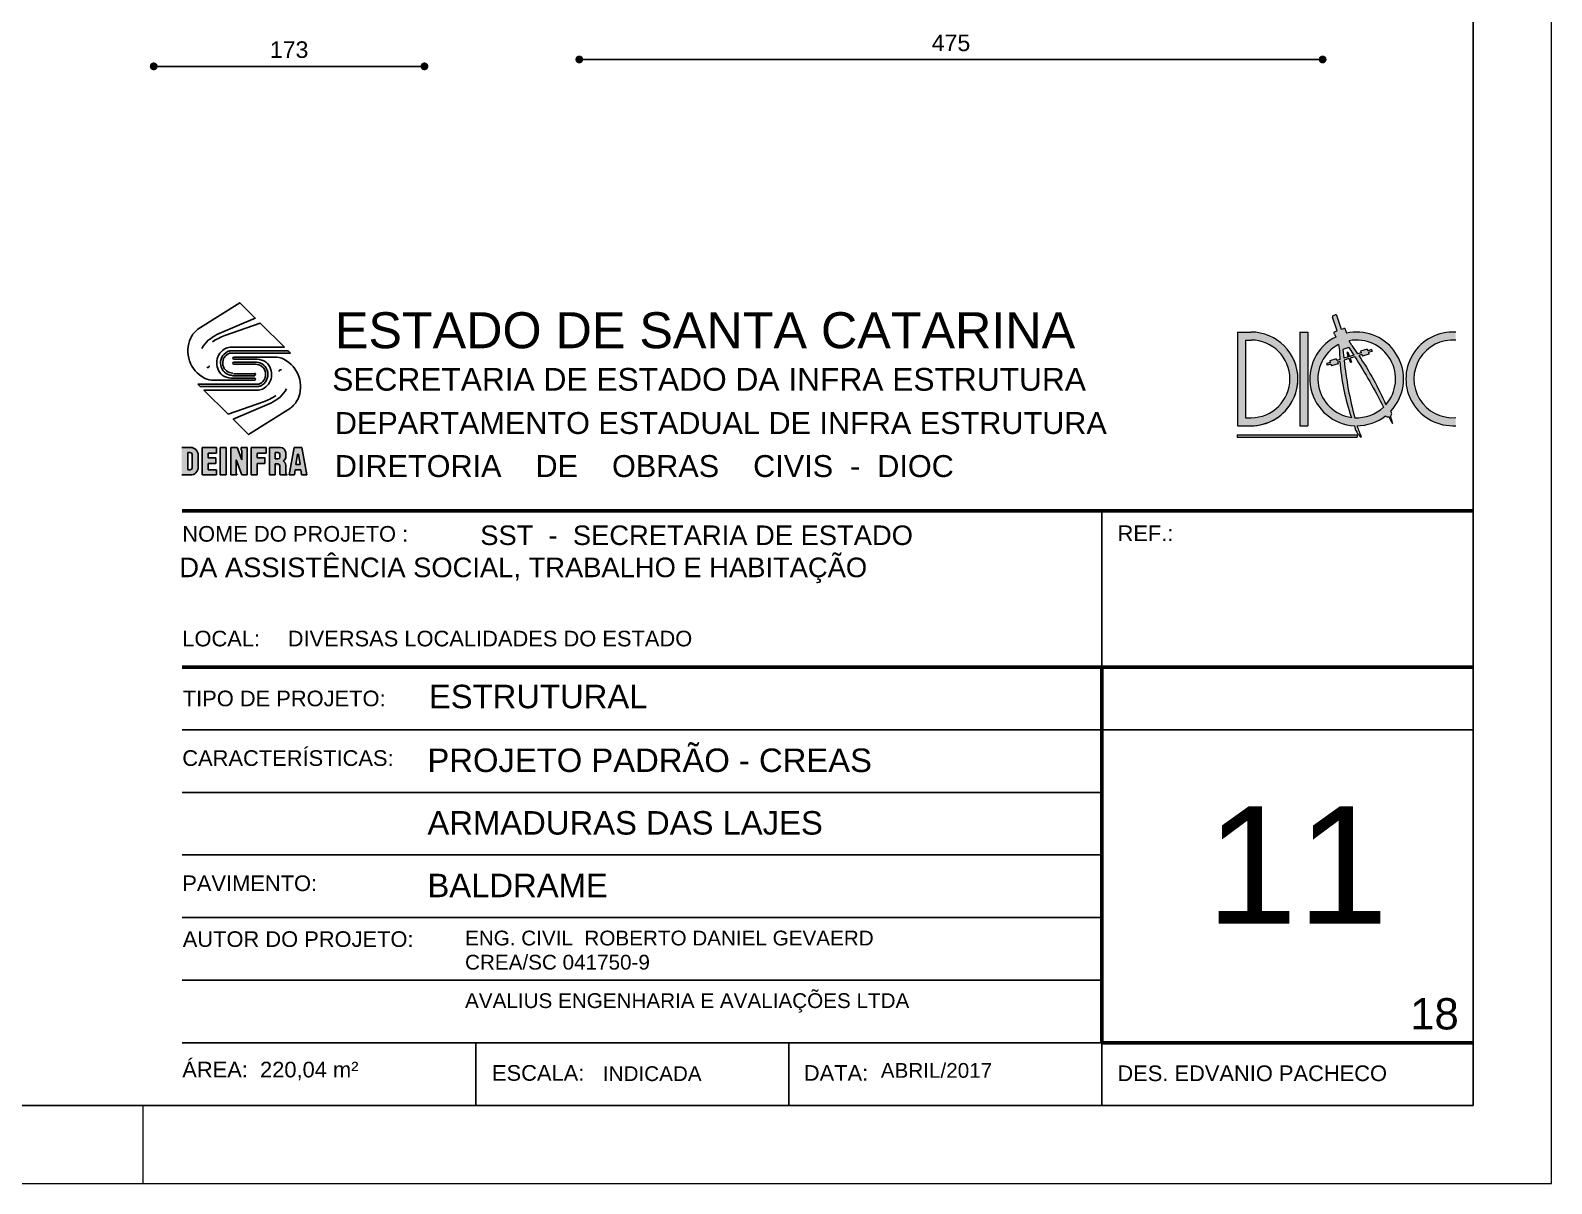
# Model space of a CAD drawing. Header units: millimetres. Extents: x 0 to 84.1, y 0 to 59.4.
# Drawn here: x 64.66 to 84.1, y 0 to 14.74 of the extents above; entities that cross this region are included whole.
import ezdxf

# ---------------------------------------------------------------- set-up
doc = ezdxf.new("R2010")
doc.units = ezdxf.units.MM
doc.header["$MEASUREMENT"] = 0
doc.layers.get('0').update_dxf_attribs({"color": 1, "lineweight": 13})
for name, color, linetype, lineweight in [('__', 1, 'Continuous', 13), ('FOLHA EXTERNA', 1, 'Continuous', 13), ('Folha_padrão', 3, 'Continuous', 25), ('Linhas Grossas', 6, 'Continuous', 60), ('selo', 1, 'Continuous', 13), ('Texto 1 - Margem interna', 1, 'Continuous', 13), ('Texto 2', 4, 'Continuous', 30), ('Texto 3', 3, 'Continuous', 25)]:
    doc.layers.add(name, color=color, linetype=linetype, lineweight=lineweight)
doc.layers.add('Cotas', color=12, linetype='Continuous')
doc.layers.add('DT-Cotas', color=12, linetype='Continuous')
doc.styles.add('Arial', font='')
doc.styles.get('Arial').set_extended_font_data('Arial')
doc.dimstyles.new('UM_50.000000', dxfattribs={"dimtxt": 0.18, "dimasz": 0.1, "dimexe": 0.1, "dimexo": 0.2, "dimgap": 0, "dimtad": 1, "dimtih": 1, "dimtoh": 1, "dimdec": 1, "dimlfac": 50, "dimzin": 0, "dimdsep": 46, "dimtxsty": 'Standard', "dimcen": 0.09, "dimdle": 0.1, "dimadec": 1, "dimazin": 2, "dimtfac": 1, "dimtdec": 4, "dimtofl": 0, "dimtmove": 0, "dimatfit": 3, "dimfxl": 1, "dimtolj": 1, "dimarcsym": 0})

# ---------------------------------------------------------------- blocks, each defined once
blk = doc.blocks.new('_Dot')
at = {"color": 0, "linetype": 'ByBlock', "lineweight": -2}
blk.add_line((-0.5, 0), (-1, 0), dxfattribs=at)
at = {"color": 0, "linetype": 'ByBlock', "const_width": 0.5}
blk.add_lwpolyline([(-0.25, 0, 1), (0.25, 0, 1)], format="xyb", close=True, dxfattribs=at)
blk = doc.blocks.new('*D28')
at = {"layer": 'Defpoints', "color": 0}
for p in [(71.674, 14.367), (81.174, 14.367), (81.174, 14.367)]:
    blk.add_point(p, dxfattribs=at)
at = {"layer": 'DT-Cotas', "color": 0, "lineweight": -2}
blk.add_line((71.774, 14.367), (81.074, 14.367), dxfattribs=at)
at = {"layer": 'DT-Cotas', "color": 0, "lineweight": -2, "xscale": 0.1, "yscale": 0.1, "zscale": 0.1, "rotation": 180}
blk.add_blockref('_Dot', (71.674, 14.367), dxfattribs=at)
at = {"layer": 'DT-Cotas', "color": 0, "lineweight": -2, "xscale": 0.1, "yscale": 0.1, "zscale": 0.1}
blk.add_blockref('_Dot', (81.174, 14.367), dxfattribs=at)
at = {"layer": 'DT-Cotas', "insert": (76.424, 14.578), "char_height": 0.2118, "attachment_point": 5, "rotation": 0.0057, "style": 'Arial'}
blk.add_mtext('\\A1;475', dxfattribs=at)
blk = doc.blocks.new('*D48')
at = {"layer": 'Defpoints', "color": 0}
for p in [(66.235, 14.279), (69.695, 14.279), (69.695, 14.279)]:
    blk.add_point(p, dxfattribs=at)
at = {"layer": 'DT-Cotas', "color": 0, "lineweight": -2}
blk.add_line((66.335, 14.279), (69.595, 14.279), dxfattribs=at)
at = {"layer": 'DT-Cotas', "color": 0, "lineweight": -2, "xscale": 0.1, "yscale": 0.1, "zscale": 0.1, "rotation": 180}
blk.add_blockref('_Dot', (66.235, 14.279), dxfattribs=at)
at = {"layer": 'DT-Cotas', "color": 0, "lineweight": -2, "xscale": 0.1, "yscale": 0.1, "zscale": 0.1}
blk.add_blockref('_Dot', (69.695, 14.279), dxfattribs=at)
at = {"layer": 'DT-Cotas', "insert": (67.965, 14.491), "char_height": 0.2118, "attachment_point": 5, "rotation": 0.0057, "style": 'Arial'}
blk.add_mtext('\\A1;173', dxfattribs=at)

msp = doc.modelspace()

# ---------------------------------------------------------------- hatches: boundary and pattern name
at = {"layer": '__', "linetype": 'Continuous'}
h = msp.add_hatch(color=7, dxfattribs=at)
h.paths.add_polyline_path([(81.6137, 9.6837), (81.6142, 9.6819), (81.657, 9.568), (81.657, 9.568), (81.6686, 9.5414), (81.6655, 9.5436), (81.6655, 9.5436), (81.652, 9.5539), (81.6393, 9.5653), (81.6278, 9.5778), (81.6278, 9.5778), (81.6173, 9.5913), (81.6173, 9.5913), (81.6081, 9.6056), (81.6081, 9.6056), (81.6002, 9.6206), (81.5936, 9.6363), (81.5884, 9.6526), (81.5846, 9.6692), (81.5846, 9.6692), (81.5823, 9.686), (81.5752, 9.6864), (81.5232, 9.6917), (81.4719, 9.7015), (81.4217, 9.7157), (81.4217, 9.7157), (81.3728, 9.7343), (81.3258, 9.757), (81.3258, 9.757), (81.281, 9.7838), (81.2386, 9.8144), (81.2386, 9.8144), (81.1991, 9.8485), (81.1991, 9.8485), (81.1627, 9.886), (81.1627, 9.886), (81.1297, 9.9265), (81.1003, 9.9697), (81.0748, 10.0153), (81.0534, 10.0629), (81.0534, 10.0629), (81.0363, 10.1123), (81.0363, 10.1123), (81.0235, 10.1629), (81.0151, 10.2145), (81.0113, 10.2666), (81.0121, 10.3188), (81.0174, 10.3708), (81.0272, 10.4221), (81.0414, 10.4723), (81.06, 10.5212), (81.0827, 10.5682), (81.0827, 10.5682), (81.1095, 10.613), (81.14, 10.6554), (81.14, 10.6554), (81.1742, 10.6949), (81.1742, 10.6949), (81.2116, 10.7313), (81.2116, 10.7313), (81.2521, 10.7643), (81.2953, 10.7937), (81.3409, 10.8192), (81.3409, 10.8192), (81.3277, 10.8555), (81.3212, 10.8634), (81.3212, 10.8634), (81.3204, 10.8643), (81.3197, 10.8654), (81.3197, 10.8654), (81.3192, 10.8666), (81.3187, 10.8677), (81.3183, 10.8689), (81.318, 10.8702), (81.3178, 10.8715), (81.3178, 10.8715), (81.3178, 10.8727), (81.3178, 10.874), (81.318, 10.8753), (81.3183, 10.8765), (81.3187, 10.8777), (81.3192, 10.8789), (81.3192, 10.8789), (81.3197, 10.88), (81.3197, 10.88), (81.3204, 10.8811), (81.3204, 10.8811), (81.3212, 10.8821), (81.3212, 10.8821), (81.3221, 10.883), (81.323, 10.8839), (81.323, 10.8839), (81.324, 10.8847), (81.3251, 10.8854), (81.3251, 10.8854), (81.3262, 10.886), (81.3262, 10.886), (81.3274, 10.8864), (81.3274, 10.8864), (81.3587, 10.8985), (81.2992, 11.0746), (81.2989, 11.0758), (81.2989, 11.0758), (81.2986, 11.077), (81.2985, 11.0783), (81.2985, 11.0783), (81.2985, 11.0796), (81.2985, 11.0796), (81.2985, 11.0808), (81.2985, 11.0808), (81.2987, 11.0821), (81.299, 11.0833), (81.2995, 11.0845), (81.3, 11.0857), (81.3006, 11.0868), (81.3006, 11.0868), (81.3013, 11.0879), (81.3013, 11.0879), (81.3021, 11.0889), (81.303, 11.0898), (81.3039, 11.0906), (81.3039, 11.0906), (81.305, 11.0914), (81.305, 11.0914), (81.3061, 11.092), (81.3061, 11.092), (81.3072, 11.0926), (81.3084, 11.0931), (81.3084, 11.0931), (81.3361, 11.1024), (81.3373, 11.1028), (81.3385, 11.103), (81.3385, 11.103), (81.3398, 11.1032), (81.3411, 11.1032), (81.3423, 11.1031), (81.3423, 11.1031), (81.3436, 11.1029), (81.3448, 11.1026), (81.346, 11.1022), (81.346, 11.1022), (81.3472, 11.1017), (81.3483, 11.1011), (81.3494, 11.1004), (81.3494, 11.1004), (81.3504, 11.0996), (81.3504, 11.0996), (81.3513, 11.0987), (81.3513, 11.0987), (81.3521, 11.0977), (81.3521, 11.0977), (81.3529, 11.0967), (81.3529, 11.0967), (81.3535, 11.0956), (81.3541, 11.0944), (81.3546, 11.0933), (81.3546, 11.0933), (81.4138, 10.9179), (81.4138, 10.9179), (81.4452, 10.9293), (81.4461, 10.9296), (81.4461, 10.9296), (81.4473, 10.9299), (81.4473, 10.9299), (81.4486, 10.9301), (81.4498, 10.9301), (81.4498, 10.9301), (81.4511, 10.9301), (81.4511, 10.9301), (81.4524, 10.93), (81.4536, 10.9297), (81.4549, 10.9294), (81.456, 10.9289), (81.4572, 10.9283), (81.4572, 10.9283), (81.4583, 10.9277), (81.4583, 10.9277), (81.4593, 10.9269), (81.4593, 10.9269), (81.4603, 10.9261), (81.4603, 10.9261), (81.4611, 10.9252), (81.4619, 10.9242), (81.4619, 10.9242), (81.4626, 10.9231), (81.4633, 10.922), (81.4633, 10.922), (81.4638, 10.9208), (81.4638, 10.9208), (81.4642, 10.9196), (81.4645, 10.9184), (81.4647, 10.9171), (81.4647, 10.9171), (81.4648, 10.9159), (81.4648, 10.9159), (81.465, 10.9054), (81.465, 10.9054), (81.4785, 10.8683), (81.4785, 10.8683), (81.5309, 10.8777), (81.5309, 10.8777), (81.583, 10.8823), (81.583, 10.8823), (81.6352, 10.8824), (81.6352, 10.8824), (81.6872, 10.8779), (81.6872, 10.8779), (81.7387, 10.8689), (81.7892, 10.8555), (81.7892, 10.8555), (81.8383, 10.8376), (81.8857, 10.8156), (81.9309, 10.7896), (81.9737, 10.7597), (81.9737, 10.7597), (82.0138, 10.7261), (82.0138, 10.7261), (82.0508, 10.6892), (82.0508, 10.6892), (82.0844, 10.6493), (82.0844, 10.6493), (82.1478, 10.547), (82.1671, 10.5033), (82.184, 10.4539), (82.1966, 10.4033), (82.2048, 10.3517), (82.2084, 10.2996), (82.2075, 10.2473), (82.202, 10.1954), (82.202, 10.1954), (82.192, 10.1441), (82.192, 10.1441), (82.1776, 10.0939), (82.1776, 10.0939), (82.1588, 10.0451), (82.1588, 10.0451), (82.1359, 9.9982), (82.1359, 9.9982), (82.109, 9.9534), (82.109, 9.9534), (82.0783, 9.9112), (82.0783, 9.9112), (82.044, 9.8718), (82.044, 9.8718), (82.0447, 9.871), (82.0472, 9.8681), (82.0494, 9.865), (82.0494, 9.865), (82.0514, 9.8617), (82.053, 9.8582), (82.053, 9.8582), (82.0543, 9.8547), (82.0554, 9.851), (82.056, 9.8472), (82.056, 9.8472), (82.0564, 9.8434), (82.0564, 9.8434), (82.0564, 9.8396), (82.0564, 9.8396), (82.0561, 9.8358), (82.0555, 9.832), (82.0555, 9.832), (82.0545, 9.8283), (82.0545, 9.8283), (82.0533, 9.8247), (82.0533, 9.8247), (82.0517, 9.8212), (82.0517, 9.8212), (82.0498, 9.8179), (82.0476, 9.8148), (82.0476, 9.8148), (82.0452, 9.8118), (82.0452, 9.8118), (82.0425, 9.8091), (82.0425, 9.8091), (82.0396, 9.8066), (82.0396, 9.8066), (82.0651, 9.7156), (82.0191, 9.7978), (82.0191, 9.7978), (82.0166, 9.7975), (82.0166, 9.7975), (82.0128, 9.7973), (82.0128, 9.7973), (82.009, 9.7975), (82.009, 9.7975), (82.0052, 9.798), (82.0052, 9.798), (82.0014, 9.7988), (82.0014, 9.7988), (81.9978, 9.7999), (81.9943, 9.8014), (81.9943, 9.8014), (81.9909, 9.8031), (81.9876, 9.8052), (81.9846, 9.8075), (81.9846, 9.8075), (81.9818, 9.8101), (81.9792, 9.8129), (81.9792, 9.8129), (81.956, 9.7956), (81.9121, 9.7673), (81.8659, 9.7429), (81.8178, 9.7227), (81.8178, 9.7227), (81.7681, 9.7067), (81.7681, 9.7067), (81.7171, 9.6951), (81.7171, 9.6951), (81.6654, 9.688), (81.6654, 9.688), (81.6132, 9.6854), (81.6132, 9.6854), (81.6137, 9.6837)])
h.paths.add_polyline_path([(81.3762, 10.7223), (81.3894, 10.6493), (81.3894, 10.6493), (81.3936, 10.533), (81.3936, 10.533), (81.3552, 10.521), (81.3477, 10.5417), (81.2649, 10.5159), (81.2649, 10.5159), (81.2724, 10.4953), (81.2724, 10.4953), (81.2255, 10.4807), (81.231, 10.4577), (81.231, 10.4577), (81.2805, 10.4731), (81.2805, 10.4731), (81.288, 10.4525), (81.3707, 10.4782), (81.3707, 10.4782), (81.3632, 10.4988), (81.3632, 10.4988), (81.3952, 10.5088), (81.4212, 10.2744), (81.4675, 10.0432), (81.4675, 10.0432), (81.5424, 9.7922), (81.5424, 9.7922), (81.5072, 9.7983), (81.4653, 9.8091), (81.4244, 9.8236), (81.385, 9.8415), (81.3472, 9.8627), (81.3115, 9.8872), (81.3115, 9.8872), (81.2781, 9.9147), (81.2781, 9.9147), (81.2471, 9.9451), (81.2189, 9.978), (81.1937, 10.0132), (81.1717, 10.0505), (81.1717, 10.0505), (81.153, 10.0896), (81.1378, 10.1301), (81.1378, 10.1301), (81.1262, 10.1719), (81.1262, 10.1719), (81.1182, 10.2144), (81.114, 10.2576), (81.114, 10.2576), (81.1136, 10.3009), (81.1169, 10.3441), (81.124, 10.3868), (81.1348, 10.4287), (81.1492, 10.4696), (81.1492, 10.4696), (81.1671, 10.509), (81.1884, 10.5468), (81.1884, 10.5468), (81.2129, 10.5825), (81.2404, 10.616), (81.2404, 10.616), (81.2707, 10.6469), (81.2707, 10.6469), (81.3036, 10.6751), (81.3389, 10.7003), (81.3762, 10.7223)], flags=0)
h.paths.add_polyline_path([(81.4473, 10.525), (81.5102, 10.5445), (81.529, 10.4928), (81.5429, 10.4972), (81.5429, 10.4972), (81.5241, 10.5489), (81.5241, 10.5489), (81.585, 10.5678), (81.585, 10.5678), (81.6563, 10.454), (81.9508, 9.9232), (81.9508, 9.9232), (81.9427, 9.9157), (81.9427, 9.9157), (81.9093, 9.8881), (81.8737, 9.8635), (81.836, 9.8421), (81.836, 9.8421), (81.7966, 9.8241), (81.7558, 9.8096), (81.7139, 9.7986), (81.6712, 9.7914), (81.6712, 9.7914), (81.628, 9.788), (81.628, 9.788), (81.5847, 9.7883), (81.5847, 9.7883), (81.5129, 10.0975), (81.4473, 10.525), (81.4473, 10.525)], flags=0)
h.paths.add_polyline_path([(81.4447, 10.5489), (81.4343, 10.6607), (81.4343, 10.6607), (81.5088, 10.6843), (81.5088, 10.6843), (81.5717, 10.5884), (81.5161, 10.5711), (81.4957, 10.6271), (81.4957, 10.6271), (81.4818, 10.6227), (81.4818, 10.6227), (81.5021, 10.5668), (81.5021, 10.5668), (81.4447, 10.5489)], flags=0)
h.paths.add_polyline_path([(81.5139, 10.7713), (81.5376, 10.7754), (81.5376, 10.7754), (81.5807, 10.7799), (81.624, 10.7805), (81.6672, 10.7774), (81.6672, 10.7774), (81.71, 10.7705), (81.71, 10.7705), (81.752, 10.7599), (81.7929, 10.7457), (81.7929, 10.7457), (81.8324, 10.728), (81.8703, 10.7069), (81.8703, 10.7069), (81.9061, 10.6826), (81.9397, 10.6553), (81.9708, 10.6251), (81.9992, 10.5924), (82.0245, 10.5573), (82.0468, 10.5201), (82.0468, 10.5201), (82.0657, 10.4811), (82.0657, 10.4811), (82.0811, 10.4406), (82.0811, 10.4406), (82.0929, 10.399), (82.0929, 10.399), (82.1011, 10.3564), (82.1011, 10.3564), (82.1055, 10.3133), (82.1062, 10.27), (82.1062, 10.27), (82.1031, 10.2268), (82.0962, 10.184), (82.0856, 10.142), (82.0856, 10.142), (82.0714, 10.1011), (82.0714, 10.1011), (82.0537, 10.0616), (82.0326, 10.0237), (82.0326, 10.0237), (82.0083, 9.9879), (82.0083, 9.9879), (81.981, 9.9543), (81.981, 9.9543), (81.981, 9.9543), (81.8363, 10.2526), (81.8363, 10.2526), (81.6662, 10.5372), (81.6353, 10.5835), (81.6353, 10.5835), (81.6752, 10.5959), (81.6827, 10.5753), (81.6827, 10.5753), (81.7664, 10.6013), (81.7664, 10.6013), (81.7589, 10.6219), (81.807, 10.6369), (81.7989, 10.6591), (81.7508, 10.6441), (81.7508, 10.6441), (81.7433, 10.6647), (81.6596, 10.6387), (81.6596, 10.6387), (81.6671, 10.6181), (81.6214, 10.6039), (81.5454, 10.7102), (81.5139, 10.7713)], flags=0)
h = msp.add_hatch(color=7, dxfattribs=at)
h.paths.add_polyline_path([(80.2593, 10.8829), (80.0847, 10.8829), (80.0847, 9.6854), (80.2593, 9.6854), (80.3115, 9.6877), (80.3633, 9.6945), (80.4143, 9.7058), (80.4641, 9.7215), (80.5124, 9.7415), (80.5587, 9.7656), (80.6028, 9.7937), (80.6442, 9.8255), (80.6827, 9.8608), (80.718, 9.8993), (80.7498, 9.9407), (80.7779, 9.9848), (80.802, 10.0311), (80.822, 10.0794), (80.8377, 10.1292), (80.849, 10.1802), (80.8558, 10.232), (80.8581, 10.2842), (80.8558, 10.3364), (80.849, 10.3881), (80.8377, 10.4391), (80.822, 10.489), (80.802, 10.5372), (80.7779, 10.5836), (80.7498, 10.6276), (80.718, 10.6691), (80.6827, 10.7076), (80.6442, 10.7429), (80.6028, 10.7747), (80.5587, 10.8027), (80.5124, 10.8268), (80.4641, 10.8468), (80.4143, 10.8625), (80.3633, 10.8738), (80.3115, 10.8807), (80.2593, 10.8829)])
h.paths.add_polyline_path([(80.2593, 9.7876), (80.1869, 9.7876), (80.1869, 10.7807), (80.2593, 10.7807), (80.3026, 10.7788), (80.3456, 10.7732), (80.3879, 10.7638), (80.4292, 10.7508), (80.4692, 10.7342), (80.5076, 10.7142), (80.5442, 10.6909), (80.5785, 10.6645), (80.6105, 10.6353), (80.6397, 10.6033), (80.6661, 10.569), (80.6894, 10.5324), (80.7094, 10.494), (80.7259, 10.454), (80.739, 10.4127), (80.7483, 10.3704), (80.754, 10.3274), (80.7559, 10.2842), (80.754, 10.2409), (80.7483, 10.1979), (80.739, 10.1557), (80.7259, 10.1143), (80.7094, 10.0743), (80.6894, 10.0359), (80.6661, 9.9994), (80.6397, 9.965), (80.6105, 9.9331), (80.5785, 9.9038), (80.5442, 9.8774), (80.5076, 9.8542), (80.4692, 9.8342), (80.4292, 9.8176), (80.3879, 9.8045), (80.3456, 9.7952), (80.3026, 9.7895), (80.2593, 9.7876)], flags=0)
for points in [[(80.8839, 9.6854), (80.9862, 9.6854), (80.9862, 10.8829), (80.8839, 10.8829), (80.8839, 9.6854)], [(82.8754, 9.6866), (82.8754, 9.7891), (82.8418, 9.7877), (82.7985, 9.7891), (82.7555, 9.7944), (82.7555, 9.7944), (82.7131, 9.8033), (82.6717, 9.8159), (82.6717, 9.8159), (82.6315, 9.8321), (82.5929, 9.8518), (82.5561, 9.8747), (82.5215, 9.9007), (82.4893, 9.9297), (82.4597, 9.9613), (82.433, 9.9954), (82.433, 9.9954), (82.4094, 10.0317), (82.389, 10.0699), (82.372, 10.1098), (82.372, 10.1098), (82.3586, 10.151), (82.3488, 10.1932), (82.3488, 10.1932), (82.3427, 10.2361), (82.3404, 10.2793), (82.3404, 10.2793), (82.3419, 10.3226), (82.3471, 10.3656), (82.3561, 10.408), (82.3561, 10.408), (82.3687, 10.4494), (82.3687, 10.4494), (82.3849, 10.4896), (82.3849, 10.4896), (82.4045, 10.5282), (82.4275, 10.565), (82.4275, 10.565), (82.4535, 10.5996), (82.4824, 10.6318), (82.5141, 10.6614), (82.5482, 10.6881), (82.5845, 10.7117), (82.5845, 10.7117), (82.6227, 10.7321), (82.6626, 10.7491), (82.7038, 10.7625), (82.7038, 10.7625), (82.746, 10.7723), (82.746, 10.7723), (82.7889, 10.7784), (82.8321, 10.7807), (82.8321, 10.7807), (82.8754, 10.7792), (82.8754, 10.8817), (82.8232, 10.8828), (82.7711, 10.8793), (82.7194, 10.8713), (82.7194, 10.8713), (82.6687, 10.8588), (82.6687, 10.8588), (82.6193, 10.842), (82.5715, 10.8209), (82.5715, 10.8209), (82.5257, 10.7957), (82.5257, 10.7957), (82.4823, 10.7666), (82.4416, 10.7339), (82.4039, 10.6977), (82.3695, 10.6584), (82.3695, 10.6584), (82.3387, 10.6162), (82.3117, 10.5716), (82.2886, 10.5247), (82.2886, 10.5247), (82.2697, 10.476), (82.2697, 10.476), (82.2552, 10.4258), (82.245, 10.3746), (82.2394, 10.3226), (82.2394, 10.3226), (82.2383, 10.2704), (82.2383, 10.2704), (82.2418, 10.2183), (82.2498, 10.1667), (82.2623, 10.1159), (82.2623, 10.1159), (82.2792, 10.0665), (82.2792, 10.0665), (82.3002, 10.0187), (82.3254, 9.9729), (82.3254, 9.9729), (82.3545, 9.9295), (82.3545, 9.9295), (82.3872, 9.8888), (82.3872, 9.8888), (82.4234, 9.8512), (82.4234, 9.8512), (82.4627, 9.8168), (82.4627, 9.8168), (82.5049, 9.7859), (82.5496, 9.7589), (82.5964, 9.7358), (82.6452, 9.717), (82.6452, 9.717), (82.6953, 9.7024), (82.6953, 9.7024), (82.7466, 9.6923), (82.7466, 9.6923), (82.7985, 9.6866), (82.7985, 9.6866), (82.8507, 9.6856), (82.8754, 9.6866)], [(81.6148, 9.5394), (81.6148, 9.5686), (80.0834, 9.5686), (80.0834, 9.5394), (81.6148, 9.5394)]]:
    msp.add_hatch(color=7, dxfattribs=at).paths.add_polyline_path(points)
at = {"layer": 'Cotas', "linetype": 'Continuous'}
h = msp.add_hatch(color=7, dxfattribs=at)
h.paths.add_polyline_path([(66.8031, 9.3099), (66.8027, 9.3181), (66.8027, 9.3181), (66.8017, 9.3263), (66.8001, 9.3344), (66.8001, 9.3344), (66.7977, 9.3424), (66.7947, 9.3501), (66.7947, 9.3501), (66.7911, 9.3576), (66.7868, 9.3647), (66.7868, 9.3647), (66.782, 9.3715), (66.7765, 9.3779), (66.7705, 9.3838), (66.764, 9.3891), (66.757, 9.3939), (66.7496, 9.398), (66.7496, 9.398), (66.7419, 9.4014), (66.7338, 9.4042), (66.7338, 9.4042), (66.7255, 9.4061), (66.7171, 9.4073), (66.7085, 9.4077), (66.7085, 9.4077), (66.7085, 9.4077), (66.7085, 9.4077), (66.5923, 9.4077), (66.5923, 9.4077), (66.5923, 9.0577), (66.7037, 9.0577), (66.7037, 9.0577), (66.7035, 9.0577), (66.7122, 9.0578), (66.7208, 9.0586), (66.7292, 9.0602), (66.7292, 9.0602), (66.7375, 9.0627), (66.7375, 9.0627), (66.7455, 9.0658), (66.7532, 9.0697), (66.7604, 9.0742), (66.7672, 9.0794), (66.7672, 9.0794), (66.7735, 9.0851), (66.7735, 9.0851), (66.7793, 9.0913), (66.7845, 9.098), (66.7891, 9.1051), (66.7931, 9.1125), (66.7964, 9.1202), (66.799, 9.1282), (66.799, 9.1282), (66.801, 9.1363), (66.801, 9.1363), (66.8024, 9.1445), (66.803, 9.1529), (66.803, 9.1529), (66.8031, 9.1561), (66.8031, 9.1561), (66.8031, 9.1561), (66.8031, 9.3099), (66.8031, 9.3099)])
h.paths.add_polyline_path([(66.6973, 9.1237), (66.6947, 9.1239), (66.6922, 9.1242), (66.6922, 9.1242), (66.6897, 9.1248), (66.6873, 9.1256), (66.6873, 9.1256), (66.685, 9.1267), (66.685, 9.1267), (66.6827, 9.1279), (66.6807, 9.1293), (66.6807, 9.1293), (66.6787, 9.1309), (66.6787, 9.1309), (66.6769, 9.1327), (66.6769, 9.1327), (66.6753, 9.1346), (66.6753, 9.1346), (66.6738, 9.1366), (66.6738, 9.1366), (66.6725, 9.1388), (66.6714, 9.141), (66.6705, 9.1433), (66.6698, 9.1457), (66.6698, 9.1457), (66.6693, 9.1482), (66.669, 9.1506), (66.6689, 9.1531), (66.6973, 9.1237), (66.6973, 9.1237), (66.6689, 9.1237), (66.6689, 9.3423), (66.6689, 9.3423), (66.6973, 9.3423), (66.6973, 9.3423), (66.6689, 9.3129), (66.6689, 9.3129), (66.669, 9.3154), (66.6693, 9.3179), (66.6698, 9.3203), (66.6698, 9.3203), (66.6705, 9.3227), (66.6714, 9.325), (66.6725, 9.3272), (66.6738, 9.3294), (66.6738, 9.3294), (66.6753, 9.3314), (66.6753, 9.3314), (66.6769, 9.3333), (66.6769, 9.3333), (66.6787, 9.3351), (66.6787, 9.3351), (66.6807, 9.3367), (66.6807, 9.3367), (66.6827, 9.3381), (66.6827, 9.3381), (66.685, 9.3394), (66.6873, 9.3404), (66.6873, 9.3404), (66.6897, 9.3412), (66.6897, 9.3412), (66.6922, 9.3418), (66.6947, 9.3422), (66.6947, 9.3422), (66.6973, 9.3423), (66.6973, 9.3423), (66.7256, 9.3129), (66.7256, 9.1531), (66.6973, 9.1237)], flags=0)
for points in [[(66.8525, 9.0577), (67.0361, 9.0577), (67.0361, 9.1237), (66.9298, 9.1237), (66.9298, 9.2037), (67.0286, 9.2037), (67.0286, 9.2037), (67.0286, 9.2764), (66.9298, 9.2764), (66.9298, 9.2764), (66.9298, 9.3353), (67.0361, 9.3353), (67.0361, 9.4077), (66.8525, 9.4077), (66.8525, 9.0577)], [(67.085, 9.0577), (67.1623, 9.0577), (67.1623, 9.0577), (67.1623, 9.4077), (67.085, 9.4077), (67.085, 9.4077), (67.085, 9.0577)], [(67.2882, 9.2494), (67.3592, 9.0577), (67.4311, 9.0577), (67.4311, 9.0577), (67.4311, 9.4077), (67.3526, 9.4077), (67.3526, 9.3716), (67.3592, 9.3717), (67.3592, 9.3717), (67.3592, 9.252), (67.3015, 9.4077), (67.3015, 9.4077), (67.2186, 9.4077), (67.2186, 9.0577), (67.2959, 9.0577), (67.2959, 9.0713), (67.2882, 9.0713), (67.2882, 9.0713), (67.2882, 9.2494)], [(67.4798, 9.0577), (67.5555, 9.0577), (67.5555, 9.0577), (67.5555, 9.2037), (67.6559, 9.2037), (67.6559, 9.2764), (67.5555, 9.2764), (67.5555, 9.3353), (67.6707, 9.3353), (67.6707, 9.4077), (67.4798, 9.4077), (67.4798, 9.4077), (67.4798, 9.0577)]]:
    msp.add_hatch(color=7, dxfattribs=at).paths.add_polyline_path(points)
h = msp.add_hatch(color=7, dxfattribs=at)
h.paths.add_polyline_path([(67.7139, 9.0577), (67.7891, 9.0577), (67.7891, 9.0577), (67.7891, 9.1968), (67.8227, 9.1968), (67.7894, 9.1684), (67.7895, 9.1703), (67.7895, 9.1703), (67.7898, 9.1728), (67.7898, 9.1728), (67.7902, 9.1752), (67.7909, 9.1776), (67.7918, 9.1799), (67.7918, 9.1799), (67.7929, 9.1822), (67.7942, 9.1843), (67.7956, 9.1864), (67.7973, 9.1883), (67.799, 9.19), (67.799, 9.19), (67.801, 9.1916), (67.8031, 9.1931), (67.8053, 9.1943), (67.8076, 9.1954), (67.81, 9.1962), (67.8125, 9.1968), (67.8125, 9.1968), (67.7894, 9.1684), (67.7894, 9.1684), (67.7894, 9.1675), (67.846, 9.1675), (67.846, 9.1675), (67.846, 9.0701), (67.846, 9.0701), (67.846, 9.0701), (67.8461, 9.069), (67.8464, 9.0679), (67.8464, 9.0679), (67.8467, 9.0668), (67.8467, 9.0668), (67.8471, 9.0657), (67.8476, 9.0647), (67.8482, 9.0637), (67.8488, 9.0628), (67.8496, 9.0619), (67.8496, 9.0619), (67.8504, 9.0611), (67.8504, 9.0611), (67.8513, 9.0603), (67.8513, 9.0603), (67.8523, 9.0597), (67.8523, 9.0597), (67.8533, 9.0591), (67.8533, 9.0591), (67.8543, 9.0586), (67.8543, 9.0586), (67.8554, 9.0582), (67.8554, 9.0582), (67.8566, 9.0579), (67.8566, 9.0579), (67.8577, 9.0578), (67.8577, 9.0578), (67.8589, 9.0577), (67.8594, 9.0577), (67.8594, 9.0577), (67.8594, 9.0577), (67.9386, 9.0577), (67.9386, 9.0577), (68.0008, 9.0813), (68.0008, 9.0813), (68, 9.0781), (68, 9.0781), (67.9989, 9.0748), (67.9975, 9.0717), (67.9958, 9.0686), (67.9958, 9.0686), (67.9939, 9.0657), (67.9939, 9.0657), (67.9917, 9.063), (67.9917, 9.063), (67.9893, 9.0604), (67.9893, 9.0604), (67.9867, 9.0581), (67.924, 9.081), (67.924, 9.1772), (67.924, 9.177), (67.9232, 9.1833), (67.9232, 9.1833), (67.922, 9.1897), (67.9202, 9.1959), (67.9179, 9.2019), (67.9151, 9.2077), (67.9151, 9.2077), (67.9118, 9.2133), (67.9118, 9.2133), (67.9081, 9.2186), (67.9081, 9.2186), (67.9038, 9.2236), (67.9038, 9.2236), (67.8992, 9.2282), (67.8992, 9.2282), (67.8942, 9.2324), (67.8942, 9.2324), (67.8899, 9.2354), (67.8897, 9.2364), (67.8897, 9.2364), (67.8945, 9.2389), (67.8991, 9.2419), (67.9034, 9.2453), (67.9073, 9.249), (67.9073, 9.249), (67.9109, 9.253), (67.9141, 9.2573), (67.9141, 9.2573), (67.917, 9.2619), (67.917, 9.2619), (67.9194, 9.2666), (67.9215, 9.2716), (67.9231, 9.2767), (67.9231, 9.2767), (67.9241, 9.2809), (67.924, 9.2804), (67.924, 9.3421), (67.924, 9.3417), (67.924, 9.3417), (67.9228, 9.3482), (67.9211, 9.3545), (67.9211, 9.3545), (67.9188, 9.3607), (67.9188, 9.3607), (67.916, 9.3667), (67.9127, 9.3725), (67.9089, 9.378), (67.9089, 9.378), (67.9047, 9.3831), (67.9, 9.3879), (67.8949, 9.3922), (67.8949, 9.3922), (67.8894, 9.3961), (67.8836, 9.3995), (67.8775, 9.4024), (67.8711, 9.4047), (67.8711, 9.4047), (67.8645, 9.4064), (67.8578, 9.4074), (67.8578, 9.4074), (67.8552, 9.4077), (67.855, 9.4077), (67.855, 9.4077), (67.7139, 9.4077), (67.7139, 9.0577)])
h.paths.add_polyline_path([(67.7891, 9.2631), (67.7891, 9.3421), (67.8257, 9.3421), (67.8065, 9.3223), (67.8066, 9.3239), (67.8066, 9.3239), (67.8068, 9.3256), (67.8072, 9.3273), (67.8072, 9.3273), (67.8078, 9.3289), (67.8084, 9.3305), (67.8084, 9.3305), (67.8092, 9.3321), (67.8102, 9.3335), (67.8102, 9.3335), (67.8112, 9.3349), (67.8124, 9.3362), (67.8124, 9.3362), (67.8137, 9.3374), (67.8151, 9.3385), (67.8166, 9.3395), (67.8166, 9.3395), (67.8181, 9.3403), (67.8181, 9.3403), (67.8198, 9.341), (67.8198, 9.341), (67.8215, 9.3415), (67.8232, 9.3419), (67.825, 9.3421), (67.825, 9.3421), (67.8268, 9.3421), (67.8268, 9.3421), (67.846, 9.3223), (67.846, 9.3223), (67.846, 9.2829), (67.8257, 9.2631), (67.8251, 9.2631), (67.8251, 9.2631), (67.8233, 9.2633), (67.8233, 9.2633), (67.8216, 9.2637), (67.8216, 9.2637), (67.8199, 9.2642), (67.8182, 9.2649), (67.8167, 9.2657), (67.8167, 9.2657), (67.8152, 9.2666), (67.8138, 9.2677), (67.8125, 9.2689), (67.8113, 9.2702), (67.8102, 9.2716), (67.8102, 9.2716), (67.8093, 9.2731), (67.8093, 9.2731), (67.8085, 9.2746), (67.8078, 9.2762), (67.8073, 9.2778), (67.8073, 9.2778), (67.8069, 9.2795), (67.8069, 9.2795), (67.8066, 9.2812), (67.8065, 9.2829), (67.8065, 9.2829), (67.8268, 9.2631), (67.8257, 9.2631), (67.8257, 9.2631), (67.8257, 9.2631), (67.8257, 9.2631), (67.7891, 9.2631)], flags=0)
h = msp.add_hatch(color=7, dxfattribs=at)
h.paths.add_polyline_path([(67.9655, 9.0577), (68.033, 9.0577), (68.033, 9.0577), (68.0429, 9.1237), (68.0429, 9.1237), (68.115, 9.1237), (68.115, 9.1237), (68.1249, 9.0577), (68.1249, 9.0577), (68.1924, 9.0577), (68.1273, 9.4077), (68.1273, 9.4077), (68.0306, 9.4077), (68.0306, 9.4077), (67.9655, 9.0577)])
h.paths.add_polyline_path([(68.0724, 9.3204), (68.0856, 9.3204), (68.1053, 9.1886), (68.0526, 9.1886), (68.0724, 9.3204)], flags=0)

# ---------------------------------------------------------------- linework, layer by layer
at = {"layer": 'Cotas', "color": 7}
for p, q in [((67.9527, 10.6429), (67.2191, 10.6429)), ((67.2207, 10.6145), (67.9813, 10.6145)), ((67.261, 10.5353), (67.5556, 10.5353)), ((67.5463, 10.4999), (67.261, 10.4999)), ((67.9813, 10.6145), (67.9527, 10.6429)), ((67.2434, 10.3223), (67.5287, 10.3223)), ((67.5287, 10.3507), (67.2547, 10.3507)), ((67.261, 10.4715), (67.535, 10.4715)), ((67.5613, 10.2155), (66.8007, 10.2155)), ((66.8007, 10.2155), (66.8293, 10.1871)), ((66.8293, 10.1871), (67.5629, 10.1871)), ((67.521, 10.2947), (67.2264, 10.2947)), ((66.5923, 9.4077), (66.7085, 9.4077)), ((66.6689, 9.3423), (66.6689, 9.1237)), ((66.6689, 9.3423), (66.6973, 9.3423)), ((66.8525, 9.4077), (67.0361, 9.4077)), ((66.8525, 9.4077), (66.8525, 9.0571)), ((67.0361, 9.3353), (66.9298, 9.3353)), ((66.9298, 9.3353), (66.9298, 9.2764)), ((67.0361, 9.4077), (67.0361, 9.3353)), ((67.085, 9.4077), (67.1623, 9.4077)), ((67.085, 9.4077), (67.085, 9.0577)), ((67.1623, 9.4077), (67.1623, 9.0577)), ((67.2186, 9.4077), (67.3015, 9.4077)), ((67.2186, 9.4077), (67.2186, 9.0577)), ((67.3592, 9.252), (67.3015, 9.4077)), ((67.3526, 9.4077), (67.4311, 9.4077)), ((67.3526, 9.4077), (67.3526, 9.3716)), ((67.3526, 9.3716), (67.3592, 9.3717)), ((67.3592, 9.3717), (67.3592, 9.252)), ((67.4311, 9.4077), (67.4311, 9.0577)), ((67.4798, 9.4077), (67.6707, 9.4077)), ((67.4798, 9.4077), (67.4798, 9.0577)), ((67.5555, 9.3353), (67.6707, 9.3353)), ((67.5555, 9.3353), (67.5555, 9.2764)), ((67.6707, 9.4077), (67.6707, 9.3353)), ((67.7139, 9.4077), (67.855, 9.4077)), ((67.7139, 9.4077), (67.7139, 9.0577)), ((67.7891, 9.3421), (67.7891, 9.2631)), ((67.7891, 9.3421), (67.8257, 9.3421)), ((67.924, 9.2804), (67.924, 9.3421)), ((68.0306, 9.4077), (67.9655, 9.0577)), ((68.0306, 9.4077), (68.1273, 9.4077)), ((68.1273, 9.4077), (68.1924, 9.0577)), ((66.7256, 9.3129), (66.7256, 9.1531)), ((66.8031, 9.1561), (66.8031, 9.3099)), ((67.0286, 9.2764), (66.9298, 9.2764)), ((66.9298, 9.2037), (66.9298, 9.1237)), ((67.0286, 9.2037), (66.9298, 9.2037)), ((66.9792, 9.2037), (67.0286, 9.2037)), ((67.0286, 9.2764), (67.0286, 9.2037)), ((67.2882, 9.0713), (67.2882, 9.2494)), ((67.3592, 9.0577), (67.2882, 9.2494)), ((67.5555, 9.2764), (67.6559, 9.2764)), ((67.5555, 9.2037), (67.5555, 9.0577)), ((67.5555, 9.2037), (67.6559, 9.2037)), ((67.6559, 9.2788), (67.6559, 9.2037)), ((67.7891, 9.2631), (67.8268, 9.2631)), ((67.7891, 9.1968), (67.7891, 9.0577)), ((67.7891, 9.1968), (67.8227, 9.1968)), ((67.846, 9.2829), (67.846, 9.3223)), ((67.846, 9.0701), (67.846, 9.1684)), ((67.924, 9.081), (67.924, 9.1772)), ((68.0724, 9.3204), (68.0526, 9.1886)), ((68.0526, 9.1886), (68.1053, 9.1886)), ((68.0724, 9.3204), (68.0856, 9.3204)), ((68.0856, 9.3204), (68.1053, 9.1886)), ((66.5923, 9.0577), (66.7037, 9.0577)), ((66.6689, 9.1237), (66.6973, 9.1237)), ((66.8525, 9.0577), (67.0361, 9.0577)), ((66.9298, 9.1237), (67.0361, 9.1237)), ((67.0361, 9.1237), (67.0361, 9.0577)), ((67.085, 9.0577), (67.1623, 9.0577)), ((67.2186, 9.0577), (67.2959, 9.0577)), ((67.2959, 9.0713), (67.2882, 9.0713)), ((67.2959, 9.0577), (67.2959, 9.0713)), ((67.3592, 9.0577), (67.4311, 9.0577)), ((67.4798, 9.0577), (67.5555, 9.0577)), ((67.7139, 9.0577), (67.7891, 9.0577)), ((67.8594, 9.0577), (67.9386, 9.0577)), ((67.9655, 9.0577), (68.033, 9.0577)), ((68.0429, 9.1237), (68.033, 9.0577)), ((68.0429, 9.1237), (68.115, 9.1237)), ((68.115, 9.1237), (68.1249, 9.0577)), ((68.1249, 9.0577), (68.1924, 9.0577))]:
    msp.add_line(p, q, dxfattribs=at)
for points in [[(67.0433, 10.8503), (67.5316, 11.0622), (67.3352, 11.2577), (66.8001, 10.9203, 0.1070597), (66.7072, 10.8091), (66.7072, 10.8091, 0.3999725), (66.8832, 10.2936), (66.8832, 10.2936, 0.1186701), (67.0037, 10.2663), (67.0037, 10.2663), (67.521, 10.2663)], [(67.7387, 9.9797), (67.2504, 9.7678), (67.4468, 9.5723), (67.9819, 9.9097, 0.1070597), (68.0748, 10.0208), (68.0748, 10.0208, 0.3999725), (67.8988, 10.5364), (67.8988, 10.5364, 0.1186701), (67.7784, 10.5637), (67.7784, 10.5637), (67.261, 10.5637)]]:
    msp.add_lwpolyline(points, format="xyb", dxfattribs=at)
for points in [[(67.2278, 10.6906), (67.9048, 10.6906), (67.5971, 10.997), (67.1432, 10.8388)], [(67.5542, 10.1393), (66.8772, 10.1393), (67.1849, 9.833), (67.6388, 9.9912)]]:
    msp.add_lwpolyline(points, dxfattribs=at)
for centre, radius, start, end in [((67.1951, 10.4931), 0.388, 132.61787, 152.48421), ((67.3851, 10.1996), 0.735, 117.71386, 128.02175), ((67.4927, 9.9556), 0.9498, 111.58893, 122.22998), ((67.2473, 10.489), 0.2072, 115.29611, 229.0627), ((67.2475, 10.4891), 0.1595, 115.64014, 265.76803), ((67.2473, 10.4893), 0.1309, 117.04884, 269.8671), ((67.2262, 10.5247), 0.166, 89.45759, 113.97212), ((67.2243, 10.5334), 0.1096, 92.72805, 114.75414), ((67.2239, 10.5347), 0.0799, 92.25925, 116.86086), ((67.261, 10.5495), 0.0142, 90, 270), ((67.261, 10.4857), 0.0142, 90, 270), ((67.5345, 10.3408), 0.1595, 295.64014, 85.76803), ((67.5551, 10.3409), 0.1944, 53.62503, 89.86494), ((66.9268, 10.4465), 0.0187, 220.8195, 20.79382), ((67.2269, 10.4891), 0.1944, 233.62503, 269.86494), ((67.521, 10.3442), 0.0142, 270, 90), ((67.5347, 10.3406), 0.1309, 297.04884, 89.8671), ((67.5347, 10.3409), 0.2072, 295.29611, 49.0627), ((67.8552, 10.3835), 0.0187, 40.8195, 200.79382), ((67.521, 10.2805), 0.0142, 270, 90), ((67.5558, 10.3053), 0.166, 269.45759, 293.97212), ((67.5581, 10.2953), 0.0799, 272.25925, 296.86086), ((67.5577, 10.2966), 0.1096, 272.72805, 294.75414), ((67.5869, 10.3369), 0.388, 312.61787, 332.48421), ((67.2893, 10.8743), 0.9498, 291.58893, 302.22998), ((67.3969, 10.6304), 0.735, 297.71386, 308.02175)]:
    msp.add_arc(centre, radius, start, end, dxfattribs=at)
for centre, major_axis, ratio, start_param, end_param in [((66.6973, 9.3129), (0, 0.0293), 1, 4.712389, 6.2831853), ((66.7085, 9.3099), (0, 0.0978), 0.9665429, 4.712389, 6.2831853), ((67.8262, 9.3216), (0, 0.0205), 1, 4.745627, 6.3081793), ((67.8496, 9.33), (0, 0.0779), 0.9665429, 4.8683935, 6.2107796), ((66.6973, 9.1531), (0, 0.0293), 1, 3.141593, 4.712389), ((66.7074, 9.1566), (0, 0.099), 0.9665429, 3.1024859, 4.7074973), ((67.8177, 9.168), (0, 0.0293), 1, 4.695927, 6.110556), ((67.8262, 9.2836), (0, 0.0205), 1, 3.116599, 4.679151), ((67.8644, 9.2937), (0, 0.0631), 0.9665429, 3.556663, 4.499639), ((67.8505, 9.171), (0, 0.0762), 0.9665429, 4.7930313, 5.7341919), ((67.859, 9.0712), (0, 0.0135), 1, 1.654111, 3.168846), ((67.9624, 9.0902), (0, 0.0408), 0.9665429, 1.7985816, 2.4934484)]:
    msp.add_ellipse(centre, major_axis=major_axis, ratio=ratio, start_param=start_param, end_param=end_param, dxfattribs=at)
at = {"layer": 'FOLHA EXTERNA', "color": 2, "linetype": 'Continuous'}
for points in [[(0, 0), (84.1, 0), (84.1, 59.4), (0, 59.4), (0, 0)], [(66.1, 0), (66.1, 1.0076)]]:
    msp.add_lwpolyline(points, dxfattribs=at)
at = {"layer": 'Folha_padrão', "color": 6, "linetype": 'Continuous'}
msp.add_lwpolyline([(3, 58.4), (83.1, 58.4), (83.1, 1), (3, 1), (3, 58.4)], dxfattribs=at)
at = {"layer": 'Linhas Grossas', "color": 7}
for p, q in [((83.1, 8.6), (66.6, 8.6)), ((83.1, 6.6), (66.6, 6.6)), ((78.35, 6.6), (78.35, 1.8)), ((83.1, 1.8), (78.35, 1.8))]:
    msp.add_line(p, q, dxfattribs=at)
at = {"layer": 'selo', "color": 7}
for p, q in [((81.3084, 11.0931), (81.3361, 11.1024)), ((81.4141, 10.9172), (81.3546, 11.0933)), ((81.3587, 10.8985), (81.2992, 11.0746)), ((81.3274, 10.8864), (81.3587, 10.8985)), ((81.4138, 10.9179), (81.4452, 10.9293)), ((81.465, 10.9054), (81.4648, 10.9159)), ((81.465, 10.9054), (81.4785, 10.8683)), ((80.0847, 10.8829), (80.0847, 9.6854)), ((80.0847, 10.8829), (80.2593, 10.8829)), ((80.1869, 10.7807), (80.1869, 9.7876)), ((80.1869, 10.7807), (80.2593, 10.7807)), ((80.8839, 10.8829), (80.9862, 10.8829)), ((80.8839, 10.8829), (80.8839, 9.6854)), ((80.9862, 10.8829), (80.9862, 9.6854)), ((81.3277, 10.8555), (81.3212, 10.8634)), ((81.3277, 10.8555), (81.3409, 10.8192)), ((81.3762, 10.7223), (81.3894, 10.6493)), ((81.5454, 10.7102), (81.5134, 10.7722)), ((81.3477, 10.5417), (81.2649, 10.5159)), ((81.2649, 10.5159), (81.2724, 10.4953)), ((81.3477, 10.5417), (81.3552, 10.521)), ((81.3936, 10.533), (81.3552, 10.521)), ((81.3952, 10.5088), (81.3632, 10.4988)), ((81.3632, 10.4988), (81.3707, 10.4782)), ((81.5088, 10.6843), (81.4343, 10.6607)), ((81.5021, 10.5668), (81.4447, 10.5489)), ((81.5102, 10.5445), (81.4473, 10.525)), ((81.4957, 10.6271), (81.4818, 10.6227)), ((81.4818, 10.6227), (81.5021, 10.5668)), ((81.4957, 10.6271), (81.5161, 10.5711)), ((81.5102, 10.5445), (81.529, 10.4928)), ((81.5717, 10.5884), (81.5161, 10.5711)), ((81.585, 10.5678), (81.5241, 10.5489)), ((81.5241, 10.5489), (81.5429, 10.4972)), ((81.6671, 10.6181), (81.6214, 10.6039)), ((81.6752, 10.5959), (81.6353, 10.5835)), ((81.7433, 10.6647), (81.6596, 10.6387)), ((81.6596, 10.6387), (81.6671, 10.6181)), ((81.6752, 10.5959), (81.6827, 10.5753)), ((81.7664, 10.6013), (81.6827, 10.5753)), ((81.7433, 10.6647), (81.7508, 10.6441)), ((81.7989, 10.6591), (81.7508, 10.6441)), ((81.807, 10.6369), (81.7589, 10.6219)), ((81.7589, 10.6219), (81.7664, 10.6013)), ((81.7989, 10.6591), (81.8072, 10.6362)), ((82.1478, 10.547), (82.0844, 10.6493)), ((81.2724, 10.4953), (81.2246, 10.4804)), ((81.2255, 10.4807), (81.2308, 10.4586)), ((81.2805, 10.4731), (81.2312, 10.4578)), ((81.2805, 10.4731), (81.288, 10.4525)), ((81.3707, 10.4782), (81.288, 10.4525)), ((81.5429, 10.4972), (81.529, 10.4928)), ((80.1869, 9.7876), (80.2593, 9.7876)), ((80.0834, 9.5686), (80.0834, 9.5394)), ((80.0834, 9.5686), (81.6148, 9.5686)), ((80.0834, 9.5394), (81.6148, 9.5394)), ((80.0847, 9.6854), (80.2593, 9.6854)), ((80.8839, 9.6854), (80.9862, 9.6854)), ((81.6148, 9.5686), (81.6148, 9.5394))]:
    msp.add_line(p, q, dxfattribs=at)
for points in [[(81.5454, 10.7102), (81.6214, 10.6039), (81.6214, 10.6039)], [(81.4343, 10.6607), (81.4447, 10.5489), (81.4447, 10.5489)], [(81.5088, 10.6843), (81.5717, 10.5884), (81.5717, 10.5884)]]:
    msp.add_lwpolyline(points, dxfattribs=at)
for points in [[(81.3894, 10.6493, 0.0107613), (81.3936, 10.533), (81.3936, 10.533)], [(81.3952, 10.5088, 0.067973), (81.5424, 9.7922), (81.5424, 9.7922)], [(81.4473, 10.525, 0.0378453), (81.5847, 9.7883), (81.5847, 9.7883)], [(81.585, 10.5678, -0.0266492), (81.9508, 9.9232), (81.9508, 9.9232)], [(81.6353, 10.5835, -0.0473284), (81.981, 9.9543), (81.981, 9.9543)], [(82.0191, 9.7978, -0.0169049), (82.0651, 9.7156), (82.0651, 9.7156)], [(82.0396, 9.8066, -0.024236), (82.0651, 9.7156), (82.0651, 9.7156)], [(81.5823, 9.686, 0.2267473), (81.6686, 9.5414), (81.6686, 9.5414)], [(81.6132, 9.6854), (81.6142, 9.6819, 0.0270314), (81.6686, 9.5414), (81.6686, 9.5414)]]:
    msp.add_lwpolyline(points, format="xyb", dxfattribs=at)
for centre, radius, start, end in [((81.3131, 11.0792), 0.0146, 108.67191, 198.67191), ((81.3407, 11.0886), 0.0146, 18.67191, 108.67191), ((81.4502, 10.9155), 0.0146, 1.2303, 109.98311), ((80.2593, 10.2842), 0.5988, 270, 90), ((80.2593, 10.2842), 0.4965, 270, 90), ((81.6098, 10.2842), 0.5988, 116.68438, 267.36162), ((81.6098, 10.2842), 0.4965, 118.07249, 262.1918), ((81.3324, 10.8727), 0.0146, 109.98311, 219.80522), ((81.6098, 10.2842), 0.5988, 37.57187, 102.67473), ((81.6098, 10.2842), 0.4965, 318.36694, 101.1449), ((82.837, 10.2842), 0.5988, 86.31759, 273.68241), ((82.837, 10.2842), 0.4965, 85.55806, 274.44194), ((80.2593, 10.2842), 0.5988, 270, 26.04165), ((81.6098, 10.2842), 0.5988, 316.47213, 26.04165), ((81.6098, 10.2842), 0.4965, 267.09341, 313.38952), ((81.6098, 10.2842), 0.5988, 270, 308.08551), ((82.0127, 9.8412), 0.0438, 220.18217, 278.4093), ((82.0127, 9.8412), 0.0438, 307.94461, 44.37548)]:
    msp.add_arc(centre, radius, start, end, dxfattribs=at)
at = {"layer": 'Texto 3', "color": 3}
for p, q in [((78.35, 6.6), (78.35, 8.6)), ((83.1, 5.8), (66.6, 5.8)), ((78.35, 5), (66.6, 5)), ((78.35, 4.2), (66.6, 4.2)), ((78.35, 3.4), (66.6, 3.4)), ((78.35, 2.6), (66.6, 2.6)), ((78.35, 1.8), (66.6, 1.8)), ((70.35, 1.8), (70.35, 1)), ((74.35, 1.8), (74.35, 1)), ((78.35, 1.8), (78.35, 1))]:
    msp.add_line(p, q, dxfattribs=at)

# ---------------------------------------------------------------- texts
at = {"layer": 'Texto 1 - Margem interna', "color": 8, "insert": (68.55, 10.6698), "char_height": 0.46, "width": 26.496, "attachment_point": 7, "line_spacing_factor": 0.9, "style": 'Arial'}
msp.add_mtext('ESTADO DE SANTA CATARINA', dxfattribs=at)
at = {"layer": 'Texto 1 - Margem interna', "color": 8, "insert": (79.685, 4.821), "char_height": 1.5, "width": 5.249986, "attachment_point": 1, "style": 'Arial'}
msp.add_mtext('11', dxfattribs=at)
at = {"layer": 'Texto 2', "color": 4, "attachment_point": 7, "line_spacing_factor": 0.9, "style": 'Arial'}
for s, insert, char_height, width in [('SECRETARIA DE ESTADO DA INFRA ESTRUTURA', (68.5161, 10.1297), 0.29, 27.144), ('DEPARTAMENTO ESTADUAL DE INFRA ESTRUTURA', (68.55, 9.5764), 0.28, 26.88), ('DIRETORIA    DE    OBRAS    CIVIS  -  DIOC', (68.55, 9.0264), 0.28, 28.224)]:
    msp.add_mtext(s, dxfattribs=dict(at, insert=insert, char_height=char_height, width=width))
at = {"layer": 'Texto 2', "color": 4, "attachment_point": 1, "style": 'Arial'}
for s, insert, char_height, width in [('SST  -  SECRETARIA DE ESTADO', (70.4081, 8.4111), 0.25, 16.8), ('DA ASSISTÊNCIA SOCIAL, TRABALHO E HABITAÇÃO', (66.5622, 8.0002), 0.25, 25.8), ('ESTRUTURAL', (69.7513, 6.3751), 0.3, 38.319654), ('PROJETO PADRÃO - CREAS', (69.7329, 5.5603), 0.3, 28.746844), ('ARMADURAS DAS LAJES', (69.7329, 4.7603), 0.3, 37.980909), ('BALDRAME', (69.7329, 3.9603), 0.3, 37.980909)]:
    msp.add_mtext(s, dxfattribs=dict(at, insert=insert, char_height=char_height, width=width))
at = {"layer": 'Texto 2', "color": 3, "char_height": 0.189, "attachment_point": 1, "style": 'Arial'}
for s, insert, width in [('ENG. CIVIL  ROBERTO DANIEL GEVAERD', (70.2136, 3.2325), 15.4224), ('CREA/SC 041750-9', (70.2136, 2.9237), 7.2576), ('AVALIUS ENGENHARIA E AVALIAÇÕES LTDA', (70.2136, 2.4325), 16.3296), ('INDICADA', (71.9756, 1.4997), 6.323494), ('ABRIL/2017', (75.5269, 1.5407), 4.536)]:
    msp.add_mtext(s, dxfattribs=dict(at, insert=insert, width=width))
at = {"layer": 'Texto 3', "color": 3, "attachment_point": 1, "style": 'Arial'}
for s, insert, char_height, width in [('NOME DO PROJETO :', (66.6, 8.4041), 0.2, 8.16), ('REF.:', (78.553, 8.4114), 0.2, 2.4), ('LOCAL: ', (66.6, 7.0658), 0.2, 3.36), ('DIVERSAS LOCALIDADES DO ESTADO', (67.9478, 7.0658), 0.2, 14.4), ('TIPO DE PROJETO:', (66.606, 6.3002), 0.2, 7.68), ('CARACTERÍSTICAS:', (66.6, 5.5383), 0.2, 7.68), ('PAVIMENTO:', (66.6, 3.9383), 0.2, 4.8), ('AUTOR DO PROJETO: ', (66.606, 3.2244), 0.2, 8.64), ('18', (82.293, 2.3698), 0.4, 1.539929), ('ÁREA:  220,04 m²', (66.6, 1.5572), 0.2, 7.68), ('ESCALA:', (70.5582, 1.5141), 0.2, 3.36), ('DATA:', (74.5438, 1.5141), 0.2, 2.4), ('DES. EDVANIO PACHECO', (78.5508, 1.5098), 0.2, 9.6)]:
    msp.add_mtext(s, dxfattribs=dict(at, insert=insert, char_height=char_height, width=width))

# ---------------------------------------------------------------- dimensions: what is measured, and where the dimension line sits
at = {"layer": 'DT-Cotas'}
for base, p1, p2, picture, middle in [((69.6951, 14.2794), (66.2351, 14.2794), (69.6951, 14.2794), '*D48', (67.9651, 14.4912)), ((81.174, 14.3666), (71.674, 14.3666), (81.174, 14.3666), '*D28', (76.424, 14.5784))]:
    dim = msp.add_linear_dim(base=base, p1=p1, p2=p2, dimstyle='UM_50.000000', override={"dimtxt": 0.2118, "dimasz": 0.1, "dimexe": 0.1, "dimexo": 0.2, "dimtad": 1, "dimtih": 0, "dimtoh": 0, "dimdec": 1, "dimlfac": 50, "dimzin": 8, "dimtxsty": 'Arial', "dimblk": 'Dot', "dimblk1": 'Dot', "dimblk2": 'Dot', "dimsah": 1, "dimdle": 0.1, "dimse1": 1, "dimse2": 1, "dimclrt": 256, "dimadec": 1, "dimazin": 3, "dimtmove": 2, "dimldrblk": 'Dot'}, dxfattribs=at)
    dim.commit()
    dim.dimension.update_dxf_attribs({"geometry": picture, "text_midpoint": middle, "dimtype": 160, "text_rotation": 0.00573})

doc.saveas('drawing.dxf')
